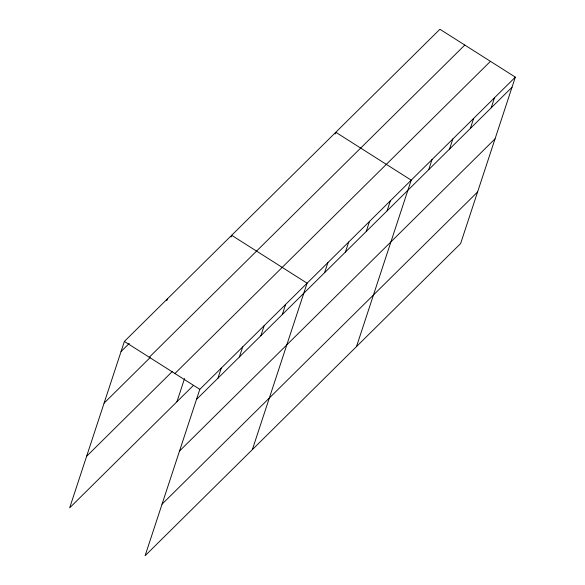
<?xml version="1.0" encoding="UTF-8"?>
<svg xmlns="http://www.w3.org/2000/svg" width="585" height="585" viewBox="0 0 585 585"><rect width="100%" height="100%" fill="white"/><g stroke="black" fill="none" stroke-linecap="round" stroke-linejoin="round"><path stroke-width="0.88" d="M515.341 77.14L199.807 389.332L145.087 555.75L460.622 243.557L515.341 77.14L439.913 29.25L124.378 341.443L69.659 507.86L193.35 385.486M166.74 300.668L167.288 298.986M176.941 401.719L184.575 378.502M231.104 236.983L231.66 235.294L307.088 283.184L252.369 449.602M217.934 378.21L221.262 368.104M239.397 356.982L242.716 346.868M260.851 335.746L264.171 325.64M335.234 133.958L335.783 132.276L411.211 180.158L356.499 346.583M282.306 314.518L285.626 304.412M324.587 272.683L327.907 262.577M345.413 252.084L348.733 241.978M366.239 231.477L369.559 221.371M387.065 210.871L390.385 200.765M428.717 169.665L432.037 159.559M449.543 149.058L452.863 138.952M470.362 128.451L473.689 118.346M491.188 107.845L494.515 97.739M121.051 351.548L129.256 343.432M149.27 357.245L464.804 45.052M104.093 403.131L150.162 357.552M86.624 456.278L172.443 371.365M174.915 373.53L490.449 61.337M196.48 399.438L512.014 87.245M179.522 451.02L495.056 138.828M162.045 504.168L477.579 191.975M124.378 341.443L199.807 389.332"/></g></svg>
